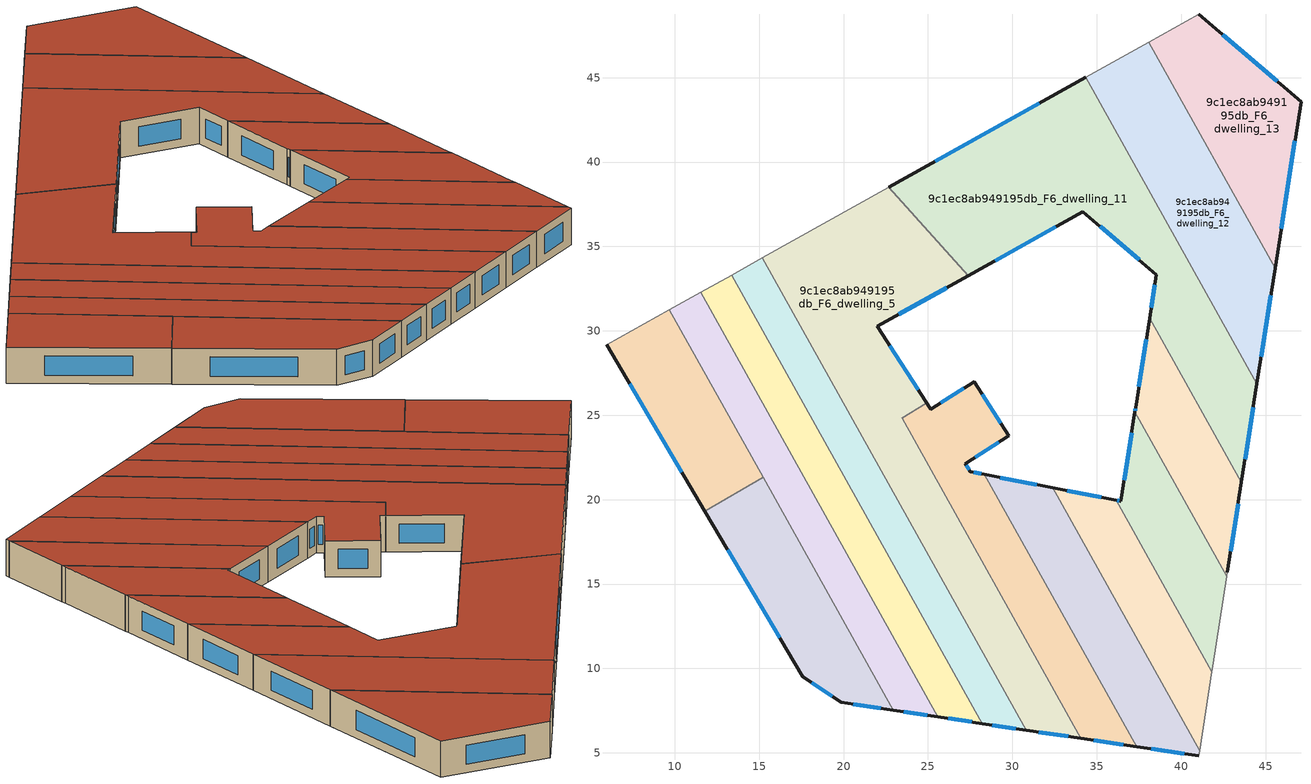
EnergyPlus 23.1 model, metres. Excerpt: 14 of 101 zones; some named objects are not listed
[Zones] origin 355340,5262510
9c1ec8ab949195db_F6_dwelling_0
 floor to 9c1ec8ab949195db_F5_dwelling_0 (EU_floor_Construction): 9.68,31.25 15.23,21.32 11.77,19.32 5.95,29.17 z18
 wall outside (EU_wall_Construction): 5.95,29.17 11.77,19.32 z18:21
 wall adiabatic (EU_wall_Construction): 9.68,31.25 5.95,29.17 z18:21
 wall to 9c1ec8ab949195db_F6_dwelling_1 (EU_wall_Construction): 11.77,19.32 15.23,21.32 z18:21
 wall to 9c1ec8ab949195db_F6_dwelling_2 (EU_wall_Construction): 15.23,21.32 9.68,31.25 z18:21
 window (EU_Window_Construction): 7.32,26.85 10.4,21.63 z18.7:20.3
 roof outside (EU_roof_Construction): 15.23,21.32 9.68,31.25 5.95,29.17 11.77,19.32 z21
9c1ec8ab949195db_F6_dwelling_1
 floor to 9c1ec8ab949195db_F5_dwelling_1 (EU_floor_Construction): 15.23,21.32 22.94,7.52 19.86,7.98 17.57,9.51 11.77,19.32 z18
 wall outside (EU_wall_Construction): 11.77,19.32 17.57,9.51 19.86,7.98 22.94,7.52 z18:21
 wall to 9c1ec8ab949195db_F6_dwelling_2 (EU_wall_Construction): 22.94,7.52 15.23,21.32 z18:21
 window (EU_Window_Construction): 20.58,7.87 22.21,7.63 / 18.11,9.15 19.32,8.34 / 13.13,17.02 16.21,11.81 z18.7:20.3
 roof outside (EU_roof_Construction): 22.94,7.52 15.23,21.32 11.77,19.32 17.57,9.51 19.86,7.98 z21
9c1ec8ab949195db_F6_dwelling_10
 floor to 9c1ec8ab949195db_F5_dwelling_10 (EU_floor_Construction): 38.13,30.76 43.57,21.01 42.74,15.7 42.7,15.46 37.26,25.2 37.3,25.44 z18
 wall outside (EU_wall_Construction): 38.13,30.76 37.3,25.44 37.26,25.2 / 42.74,15.7 43.57,21.01 z18:21
 wall to 9c1ec8ab949195db_F6_dwelling_11 (EU_wall_Construction): 43.57,21.01 38.13,30.76 z18:21
 wall adiabatic (EU_wall_Construction): 42.7,15.46 42.74,15.7 z18:21
 wall to 9c1ec8ab949195db_F6_dwelling_9 (EU_wall_Construction): 37.26,25.2 42.7,15.46 z18:21
 window (EU_Window_Construction): 37.94,29.51 37.49,26.69 / 42.94,16.95 43.38,19.77 / 37.29,25.38 37.27,25.26 z18.7:20.3
 roof outside (EU_roof_Construction): 42.74,15.7 43.57,21.01 38.13,30.76 37.3,25.44 37.26,25.2 42.7,15.46 z21
9c1ec8ab949195db_F6_dwelling_11
 floor to 9c1ec8ab949195db_F5_dwelling_11 (EU_floor_Construction): 34.34,45.02 44.48,26.85 43.57,21.01 38.13,30.76 38.53,33.32 34.18,37.06 27.37,33.26 22.68,38.51 z18
 wall outside (EU_wall_Construction): 43.57,21.01 44.48,26.85 / 27.37,33.26 34.18,37.06 38.53,33.32 38.13,30.76 / 34.34,45.02 22.68,38.51 z18:21
 wall to 9c1ec8ab949195db_F6_dwelling_12 (EU_wall_Construction): 44.48,26.85 34.34,45.02 z18:21
 wall to 9c1ec8ab949195db_F6_dwelling_5 (EU_wall_Construction): 22.68,38.51 27.37,33.26 z18:21
 window (EU_Window_Construction): 43.79,22.39 44.27,25.48 / 38.44,32.72 38.23,31.36 / 35.2,36.18 37.51,34.2 / 28.97,34.16 32.58,36.17 / 31.6,43.49 25.42,40.04 z18.7:20.3
 roof outside (EU_roof_Construction): 43.57,21.01 44.48,26.85 34.34,45.02 22.68,38.51 27.37,33.26 34.18,37.06 38.53,33.32 38.13,30.76 z21
9c1ec8ab949195db_F6_dwelling_12
 floor to 9c1ec8ab949195db_F5_dwelling_12 (EU_floor_Construction): 38.08,47.11 45.56,33.72 44.48,26.85 34.34,45.02 z18
 wall outside (EU_wall_Construction): 44.48,26.85 45.56,33.72 z18:21
 wall adiabatic (EU_wall_Construction): 38.08,47.11 34.34,45.02 z18:21
 wall to 9c1ec8ab949195db_F6_dwelling_13 (EU_wall_Construction): 45.56,33.72 38.08,47.11 z18:21
 window (EU_Window_Construction): 44.74,28.47 45.31,32.11 z18.7:20.3
 roof outside (EU_roof_Construction): 44.48,26.85 45.56,33.72 38.08,47.11 34.34,45.02 z21
9c1ec8ab949195db_F6_dwelling_13
 floor to 9c1ec8ab949195db_F5_dwelling_13 (EU_floor_Construction): 47.1,43.57 45.56,33.72 38.08,47.11 41.05,48.77 z18
 wall outside (EU_wall_Construction): 45.56,33.72 47.1,43.57 41.05,48.77 z18:21
 wall adiabatic (EU_wall_Construction): 41.05,48.77 38.08,47.11 z18:21
 window (EU_Window_Construction): 45.68,44.79 42.47,47.55 / 45.92,36.03 46.74,41.26 z18.7:20.3
 roof outside (EU_roof_Construction): 45.56,33.72 47.1,43.57 41.05,48.77 38.08,47.11 z21
9c1ec8ab949195db_F6_dwelling_2
 floor to 9c1ec8ab949195db_F5_dwelling_2 (EU_floor_Construction): 11.53,32.28 25.59,7.12 22.94,7.52 9.68,31.25 z18
 wall outside (EU_wall_Construction): 22.94,7.52 25.59,7.12 z18:21
 wall adiabatic (EU_wall_Construction): 11.53,32.28 9.68,31.25 z18:21
 wall to 9c1ec8ab949195db_F6_dwelling_3 (EU_wall_Construction): 25.59,7.12 11.53,32.28 z18:21
 window (EU_Window_Construction): 23.56,7.43 24.96,7.22 z18.7:20.3
 roof outside (EU_roof_Construction): 25.59,7.12 11.53,32.28 9.68,31.25 22.94,7.52 z21
9c1ec8ab949195db_F6_dwelling_3
 floor to 9c1ec8ab949195db_F5_dwelling_3 (EU_floor_Construction): 13.37,33.3 28.21,6.73 25.59,7.12 11.53,32.28 z18
 wall outside (EU_wall_Construction): 25.59,7.12 28.21,6.73 z18:21
 wall adiabatic (EU_wall_Construction): 13.37,33.3 11.53,32.28 z18:21
 wall to 9c1ec8ab949195db_F6_dwelling_4 (EU_wall_Construction): 28.21,6.73 13.37,33.3 z18:21
 window (EU_Window_Construction): 26.2,7.03 27.59,6.83 z18.7:20.3
 roof outside (EU_roof_Construction): 28.21,6.73 13.37,33.3 11.53,32.28 25.59,7.12 z21
9c1ec8ab949195db_F6_dwelling_4
 floor to 9c1ec8ab949195db_F5_dwelling_4 (EU_floor_Construction): 15.19,34.32 30.82,6.34 28.21,6.73 13.37,33.3 z18
 wall outside (EU_wall_Construction): 28.21,6.73 30.82,6.34 z18:21
 wall adiabatic (EU_wall_Construction): 15.19,34.32 13.37,33.3 z18:21
 wall to 9c1ec8ab949195db_F6_dwelling_5 (EU_wall_Construction): 30.82,6.34 15.19,34.32 z18:21
 window (EU_Window_Construction): 28.82,6.64 30.2,6.43 z18.7:20.3
 roof outside (EU_roof_Construction): 30.82,6.34 15.19,34.32 13.37,33.3 28.21,6.73 z21
9c1ec8ab949195db_F6_dwelling_5
 floor to 9c1ec8ab949195db_F5_dwelling_5 (EU_floor_Construction): 27.37,33.26 22.01,30.27 25.15,25.34 25.14,25.34 24.91,25.7 23.46,24.83 34.06,5.86 30.82,6.34 15.19,34.32 22.68,38.51 z18
 wall outside (EU_wall_Construction): 25.15,25.34 22.01,30.27 27.37,33.26 / 30.82,6.34 34.06,5.86 z18:21
 wall to 9c1ec8ab949195db_F6_dwelling_6 (EU_wall_Construction): 34.06,5.86 23.46,24.83 24.91,25.7 25.14,25.34 25.15,25.34 z18:21
 wall adiabatic (EU_wall_Construction): 22.68,38.51 15.19,34.32 z18:21
 window (EU_Window_Construction): 23.27,30.97 26.11,32.56 / 24.41,26.5 22.75,29.11 / 31.58,6.23 33.29,5.97 z18.7:20.3
 roof outside (EU_roof_Construction): 34.06,5.86 23.46,24.83 24.91,25.7 25.14,25.34 25.15,25.34 22.01,30.27 27.37,33.26 22.68,38.51 15.19,34.32 30.82,6.34 z21
9c1ec8ab949195db_F6_dwelling_6
 floor to 9c1ec8ab949195db_F5_dwelling_6 (EU_floor_Construction): 29.8,23.78 27.2,22.13 27.51,21.66 28.35,21.5 37.36,5.36 34.06,5.86 23.46,24.83 24.91,25.7 25.14,25.34 25.15,25.35 27.74,26.99 z18
 wall outside (EU_wall_Construction): 28.35,21.5 27.51,21.66 27.2,22.13 29.8,23.78 27.74,26.99 25.15,25.35 / 34.06,5.86 37.36,5.36 z18:21
 wall to 9c1ec8ab949195db_F6_dwelling_7 (EU_wall_Construction): 37.36,5.36 28.35,21.5 z18:21
 window (EU_Window_Construction): 29.31,24.54 28.22,26.24 / 27.81,22.52 29.19,23.4 / 27.44,21.77 27.27,22.02 / 28.15,21.53 27.7,21.62 / 34.83,5.74 36.58,5.48 / 27.13,26.61 25.76,25.73 z18.7:20.3
 roof outside (EU_roof_Construction): 37.36,5.36 28.35,21.5 27.51,21.66 27.2,22.13 29.8,23.78 27.74,26.99 25.15,25.35 25.14,25.34 24.91,25.7 23.46,24.83 34.06,5.86 z21
9c1ec8ab949195db_F6_dwelling_7
 floor to 9c1ec8ab949195db_F5_dwelling_7 (EU_floor_Construction): 32.38,20.7 41.09,5.11 41.04,4.81 37.36,5.36 28.35,21.5 z18
 wall outside (EU_wall_Construction): 32.38,20.7 28.35,21.5 / 37.36,5.36 41.04,4.81 z18:21
 wall to 9c1ec8ab949195db_F6_dwelling_8 (EU_wall_Construction): 41.09,5.11 32.38,20.7 z18:21
 wall adiabatic (EU_wall_Construction): 41.04,4.81 41.09,5.11 z18:21
 window (EU_Window_Construction): 31.43,20.89 29.29,21.31 / 38.22,5.23 40.17,4.94 z18.7:20.3
 roof outside (EU_roof_Construction): 41.04,4.81 41.09,5.11 32.38,20.7 28.35,21.5 37.36,5.36 z21
9c1ec8ab949195db_F6_dwelling_8
 floor to 9c1ec8ab949195db_F5_dwelling_8 (EU_floor_Construction): 36.15,19.96 41.82,9.8 41.09,5.11 32.38,20.7 z18
 wall outside (EU_wall_Construction): 36.15,19.96 32.38,20.7 z18:21
 wall to 9c1ec8ab949195db_F6_dwelling_9 (EU_wall_Construction): 41.82,9.8 36.15,19.96 z18:21
 wall adiabatic (EU_wall_Construction): 41.09,5.11 41.82,9.8 z18:21
 window (EU_Window_Construction): 35.26,20.14 33.26,20.53 z18.7:20.3
 roof outside (EU_roof_Construction): 41.09,5.11 41.82,9.8 36.15,19.96 32.38,20.7 z21
9c1ec8ab949195db_F6_dwelling_9
 floor to 9c1ec8ab949195db_F5_dwelling_9 (EU_floor_Construction): 37.26,25.2 42.7,15.46 41.87,10.12 41.82,9.8 36.15,19.96 36.4,19.91 36.43,19.91 z18
 wall outside (EU_wall_Construction): 37.26,25.2 36.43,19.91 36.4,19.91 36.15,19.96 z18:21
 wall adiabatic (EU_wall_Construction): 41.82,9.8 41.87,10.12 42.7,15.46 z18:21
 window (EU_Window_Construction): 37.07,23.96 36.63,21.15 / 36.34,19.92 36.21,19.95 z18.7:20.3
 roof outside (EU_roof_Construction): 41.82,9.8 41.87,10.12 42.7,15.46 37.26,25.2 36.43,19.91 36.4,19.91 36.15,19.96 z21
[Building]
EU S2 Campaign: North Axis=0; Terrain=City; Solar Distribution=FullExterior
[Site:Location]
Budapest.Ferenc.Liszt.Intl.AP: Latitude=47.437; Longitude=19.256; Time Zone=1; Elevation=185
[SizingPeriod:WeatherFileDays]
AnnualSizingPeriod: Begin Month=1; Begin Day of Month=1; End Month=12; End Day of Month=31; Day of Week for Start Day=Monday; Use Weather File Daylight Saving Period=No; Use Weather File Rain and Snow Indicators=No
[MATERIAL]
EU_InternalMass_Material: Roughness=MediumRough; Thickness=0.1; Conductivity=1; Density=1800; Specific Heat=900; Thermal Absorptance=0.9; Solar Absorptance=0.7; Visible Absorptance=0.7
[MATERIAL:NOMASS] Roughness=MediumRough; Thermal Absorptance=0.9; Solar Absorptance=0.7; Visible Absorptance=0.7
Name | Thermal Resistance
EU_wall_NoMass | 0.832559
EU_roof_NoMass | 1.39638
EU_floor_NoMass | 0.872794
[WINDOWMATERIAL:SIMPLEGLAZINGSYSTEM]
EU_Window_SimpleGlazing: UFactor=2.79869; Solar Heat Gain Coefficient=0.75; Visible Transmittance=0.75
[CONSTRUCTION]
EU_wall_Construction: EU_wall_NoMass
EU_roof_Construction: EU_roof_NoMass
EU_floor_Construction: EU_floor_NoMass
EU_Window_Construction: EU_Window_SimpleGlazing
EU_InternalMass_Construction: EU_InternalMass_Material
[ZONE] Type=1; Multiplier=1; Ceiling Height=autocalculate; Floor Area=autocalculate; Part of Total Floor Area=Yes
Name | Volume
9c1ec8ab949195db_F6_dwelling_0 | 141.468
9c1ec8ab949195db_F6_dwelling_1 | 161.924
9c1ec8ab949195db_F6_dwelling_10 | 116.154
9c1ec8ab949195db_F6_dwelling_11 | 422.124
9c1ec8ab949195db_F6_dwelling_12 | 232.449
9c1ec8ab949195db_F6_dwelling_13 | 179.593
9c1ec8ab949195db_F6_dwelling_2 | 178.001
9c1ec8ab949195db_F6_dwelling_3 | 186.416
9c1ec8ab949195db_F6_dwelling_4 | 195.538
9c1ec8ab949195db_F6_dwelling_5 | 421.514
9c1ec8ab949195db_F6_dwelling_6 | 203.584
9c1ec8ab949195db_F6_dwelling_7 | 172.406
9c1ec8ab949195db_F6_dwelling_8 | 129.595
9c1ec8ab949195db_F6_dwelling_9 | 118.302
[INTERNALMASS] Construction=EU_InternalMass_Construction
Name | Zone or ZoneList | Surface Area
9c1ec8ab949195db_F6_dwelling_0_EU_InternalMass | 9c1ec8ab949195db_F6_dwelling_0 | 47.1613
9c1ec8ab949195db_F6_dwelling_1_EU_InternalMass | 9c1ec8ab949195db_F6_dwelling_1 | 53.9777
9c1ec8ab949195db_F6_dwelling_2_EU_InternalMass | 9c1ec8ab949195db_F6_dwelling_2 | 59.3337
9c1ec8ab949195db_F6_dwelling_3_EU_InternalMass | 9c1ec8ab949195db_F6_dwelling_3 | 62.1388
9c1ec8ab949195db_F6_dwelling_4_EU_InternalMass | 9c1ec8ab949195db_F6_dwelling_4 | 65.1795
9c1ec8ab949195db_F6_dwelling_5_EU_InternalMass | 9c1ec8ab949195db_F6_dwelling_5 | 140.509
9c1ec8ab949195db_F6_dwelling_6_EU_InternalMass | 9c1ec8ab949195db_F6_dwelling_6 | 67.8803
9c1ec8ab949195db_F6_dwelling_7_EU_InternalMass | 9c1ec8ab949195db_F6_dwelling_7 | 57.4687
9c1ec8ab949195db_F6_dwelling_8_EU_InternalMass | 9c1ec8ab949195db_F6_dwelling_8 | 43.2055
9c1ec8ab949195db_F6_dwelling_9_EU_InternalMass | 9c1ec8ab949195db_F6_dwelling_9 | 39.4293
9c1ec8ab949195db_F6_dwelling_10_EU_InternalMass | 9c1ec8ab949195db_F6_dwelling_10 | 38.7166
9c1ec8ab949195db_F6_dwelling_11_EU_InternalMass | 9c1ec8ab949195db_F6_dwelling_11 | 140.706
9c1ec8ab949195db_F6_dwelling_12_EU_InternalMass | 9c1ec8ab949195db_F6_dwelling_12 | 77.4833
9c1ec8ab949195db_F6_dwelling_13_EU_InternalMass | 9c1ec8ab949195db_F6_dwelling_13 | 59.8643
[OTHEREQUIPMENT] Fuel Type=Electricity; Design Level Calculation Method=Watts/Area; Power per Zone Floor Area=1; Fraction Latent=0; Fraction Radiant=0; Fraction Lost=0; Carbon Dioxide Generation Rate=0; EndUse Subcategory=EU_Step8_InternalGains
Name | Zone or ZoneList or Space or SpaceList | Schedule
EU_Step8_InternalGain_9c1ec8ab949195db_F6_dwelling_0_f000 | 9c1ec8ab949195db_F6_dwelling_0 | EU_Step8_GainSchedule_9c1ec8ab949195db_F6_dwelling_0_f000
EU_Step8_InternalGain_9c1ec8ab949195db_F6_dwelling_1_f000 | 9c1ec8ab949195db_F6_dwelling_1 | EU_Step8_GainSchedule_9c1ec8ab949195db_F6_dwelling_1_f000
EU_Step8_InternalGain_9c1ec8ab949195db_F6_dwelling_2_f000 | 9c1ec8ab949195db_F6_dwelling_2 | EU_Step8_GainSchedule_9c1ec8ab949195db_F6_dwelling_2_f000
EU_Step8_InternalGain_9c1ec8ab949195db_F6_dwelling_3_f000 | 9c1ec8ab949195db_F6_dwelling_3 | EU_Step8_GainSchedule_9c1ec8ab949195db_F6_dwelling_3_f000
EU_Step8_InternalGain_9c1ec8ab949195db_F6_dwelling_4_f000 | 9c1ec8ab949195db_F6_dwelling_4 | EU_Step8_GainSchedule_9c1ec8ab949195db_F6_dwelling_4_f000
EU_Step8_InternalGain_9c1ec8ab949195db_F6_dwelling_5_f000 | 9c1ec8ab949195db_F6_dwelling_5 | EU_Step8_GainSchedule_9c1ec8ab949195db_F6_dwelling_5_f000
EU_Step8_InternalGain_9c1ec8ab949195db_F6_dwelling_6_f000 | 9c1ec8ab949195db_F6_dwelling_6 | EU_Step8_GainSchedule_9c1ec8ab949195db_F6_dwelling_6_f000
EU_Step8_InternalGain_9c1ec8ab949195db_F6_dwelling_7_f000 | 9c1ec8ab949195db_F6_dwelling_7 | EU_Step8_GainSchedule_9c1ec8ab949195db_F6_dwelling_7_f000
EU_Step8_InternalGain_9c1ec8ab949195db_F6_dwelling_8_f000 | 9c1ec8ab949195db_F6_dwelling_8 | EU_Step8_GainSchedule_9c1ec8ab949195db_F6_dwelling_8_f000
EU_Step8_InternalGain_9c1ec8ab949195db_F6_dwelling_9_f000 | 9c1ec8ab949195db_F6_dwelling_9 | EU_Step8_GainSchedule_9c1ec8ab949195db_F6_dwelling_9_f000
EU_Step8_InternalGain_9c1ec8ab949195db_F6_dwelling_10_f000 | 9c1ec8ab949195db_F6_dwelling_10 | EU_Step8_GainSchedule_9c1ec8ab949195db_F6_dwelling_10_f000
EU_Step8_InternalGain_9c1ec8ab949195db_F6_dwelling_11_f000 | 9c1ec8ab949195db_F6_dwelling_11 | EU_Step8_GainSchedule_9c1ec8ab949195db_F6_dwelling_11_f000
EU_Step8_InternalGain_9c1ec8ab949195db_F6_dwelling_12_f000 | 9c1ec8ab949195db_F6_dwelling_12 | EU_Step8_GainSchedule_9c1ec8ab949195db_F6_dwelling_12_f000
EU_Step8_InternalGain_9c1ec8ab949195db_F6_dwelling_13_f000 | 9c1ec8ab949195db_F6_dwelling_13 | EU_Step8_GainSchedule_9c1ec8ab949195db_F6_dwelling_13_f000
[ZONEVENTILATION:DESIGNFLOWRATE] Schedule=EU_AlwaysOn; Design Flow Rate Calculation Method=AirChanges/Hour; Air Changes per Hour=0.475469; Ventilation Type=Natural; Fan Pressure Rise=0; Fan Total Efficiency=1; Constant Term Coefficient=1; Temperature Term Coefficient=0; Velocity Term Coefficient=0; Velocity Squared Term Coefficient=0; Minimum Indoor Temperature=-100; Maximum Indoor Temperature=100; Delta Temperature=-100; Minimum Outdoor Temperature=-100; Maximum Outdoor Temperature=100; Maximum Wind Speed=40
Name | Zone or ZoneList or Space or SpaceList
EU_ConstantAir_9c1ec8ab949195db_F6_dwelling_0 | 9c1ec8ab949195db_F6_dwelling_0
EU_ConstantAir_9c1ec8ab949195db_F6_dwelling_1 | 9c1ec8ab949195db_F6_dwelling_1
EU_ConstantAir_9c1ec8ab949195db_F6_dwelling_2 | 9c1ec8ab949195db_F6_dwelling_2
EU_ConstantAir_9c1ec8ab949195db_F6_dwelling_3 | 9c1ec8ab949195db_F6_dwelling_3
EU_ConstantAir_9c1ec8ab949195db_F6_dwelling_4 | 9c1ec8ab949195db_F6_dwelling_4
EU_ConstantAir_9c1ec8ab949195db_F6_dwelling_5 | 9c1ec8ab949195db_F6_dwelling_5
EU_ConstantAir_9c1ec8ab949195db_F6_dwelling_6 | 9c1ec8ab949195db_F6_dwelling_6
EU_ConstantAir_9c1ec8ab949195db_F6_dwelling_7 | 9c1ec8ab949195db_F6_dwelling_7
EU_ConstantAir_9c1ec8ab949195db_F6_dwelling_8 | 9c1ec8ab949195db_F6_dwelling_8
EU_ConstantAir_9c1ec8ab949195db_F6_dwelling_9 | 9c1ec8ab949195db_F6_dwelling_9
EU_ConstantAir_9c1ec8ab949195db_F6_dwelling_10 | 9c1ec8ab949195db_F6_dwelling_10
EU_ConstantAir_9c1ec8ab949195db_F6_dwelling_11 | 9c1ec8ab949195db_F6_dwelling_11
EU_ConstantAir_9c1ec8ab949195db_F6_dwelling_12 | 9c1ec8ab949195db_F6_dwelling_12
EU_ConstantAir_9c1ec8ab949195db_F6_dwelling_13 | 9c1ec8ab949195db_F6_dwelling_13
[HVACTEMPLATE:ZONE:IDEALLOADSAIRSYSTEM] System Availability Schedule=EU_AlwaysOn; Maximum Heating Supply Air Temperature=50; Minimum Cooling Supply Air Temperature=13; Maximum Heating Supply Air Humidity Ratio=0.0156; Minimum Cooling Supply Air Humidity Ratio=0.0077; Heating Limit=NoLimit; Cooling Limit=NoLimit; Heating Availability Schedule=EU_AlwaysOn; Cooling Availability Schedule=EU_CoolingOff; Dehumidification Control Type=ConstantSensibleHeatRatio; Cooling Sensible Heat Ratio=0.7; Dehumidification Setpoint=60; Humidification Control Type=None; Humidification Setpoint=30; Outdoor Air Method=None; Outdoor Air Flow Rate per Person=0.00944; Outdoor Air Flow Rate per Zone Floor Area=0; Outdoor Air Flow Rate per Zone=0; Demand Controlled Ventilation Type=None; Outdoor Air Economizer Type=NoEconomizer; Heat Recovery Type=None; Sensible Heat Recovery Effectiveness=0.7; Latent Heat Recovery Effectiveness=0.65
Name | Template Thermostat
9c1ec8ab949195db_F6_dwelling_0 | EU_HeatOnly_9c1ec8ab949195db_F6_dwelling_0
9c1ec8ab949195db_F6_dwelling_1 | EU_HeatOnly_9c1ec8ab949195db_F6_dwelling_1
9c1ec8ab949195db_F6_dwelling_2 | EU_HeatOnly_9c1ec8ab949195db_F6_dwelling_2
9c1ec8ab949195db_F6_dwelling_3 | EU_HeatOnly_9c1ec8ab949195db_F6_dwelling_3
9c1ec8ab949195db_F6_dwelling_4 | EU_HeatOnly_9c1ec8ab949195db_F6_dwelling_4
9c1ec8ab949195db_F6_dwelling_5 | EU_HeatOnly_9c1ec8ab949195db_F6_dwelling_5
9c1ec8ab949195db_F6_dwelling_6 | EU_HeatOnly_9c1ec8ab949195db_F6_dwelling_6
9c1ec8ab949195db_F6_dwelling_7 | EU_HeatOnly_9c1ec8ab949195db_F6_dwelling_7
9c1ec8ab949195db_F6_dwelling_8 | EU_HeatOnly_9c1ec8ab949195db_F6_dwelling_8
9c1ec8ab949195db_F6_dwelling_9 | EU_HeatOnly_9c1ec8ab949195db_F6_dwelling_9
9c1ec8ab949195db_F6_dwelling_10 | EU_HeatOnly_9c1ec8ab949195db_F6_dwelling_10
9c1ec8ab949195db_F6_dwelling_11 | EU_HeatOnly_9c1ec8ab949195db_F6_dwelling_11
9c1ec8ab949195db_F6_dwelling_12 | EU_HeatOnly_9c1ec8ab949195db_F6_dwelling_12
9c1ec8ab949195db_F6_dwelling_13 | EU_HeatOnly_9c1ec8ab949195db_F6_dwelling_13
[SIZING:ZONE] Zone Cooling Design Supply Air Temperature Input Method=SupplyAirTemperature; Zone Cooling Design Supply Air Temperature=13; Zone Heating Design Supply Air Temperature Input Method=SupplyAirTemperature; Zone Heating Design Supply Air Temperature=50; Zone Cooling Design Supply Air Humidity Ratio=0.008; Zone Heating Design Supply Air Humidity Ratio=0.008; Cooling Design Air Flow Method=DesignDay; Cooling Design Air Flow Rate=0; Cooling Minimum Air Flow per Zone Floor Area=0.000762; Cooling Minimum Air Flow=0; Cooling Minimum Air Flow Fraction=0.2; Heating Design Air Flow Method=DesignDay; Heating Design Air Flow Rate=0; Heating Maximum Air Flow per Zone Floor Area=0.002032; Heating Maximum Air Flow=0.141576; Heating Maximum Air Flow Fraction=0.3; Account for Dedicated Outdoor Air System=No; Dedicated Outdoor Air System Control Strategy=NeutralSupplyAir; Dedicated Outdoor Air Low Setpoint Temperature for Design=autosize; Dedicated Outdoor Air High Setpoint Temperature for Design=autosize; Zone Load Sizing Method=Sensible Load Only No Latent Load; Zone Latent Cooling Design Supply Air Humidity Ratio Input Method=HumidityRatioDifference; Zone Cooling Design Supply Air Humidity Ratio Difference=0.005; Zone Latent Heating Design Supply Air Humidity Ratio Input Method=HumidityRatioDifference; Zone Humidification Design Supply Air Humidity Ratio Difference=0.005
9c1ec8ab949195db_F6_dwelling_0; 9c1ec8ab949195db_F6_dwelling_1; 9c1ec8ab949195db_F6_dwelling_2; 9c1ec8ab949195db_F6_dwelling_3; 9c1ec8ab949195db_F6_dwelling_4; 9c1ec8ab949195db_F6_dwelling_5; 9c1ec8ab949195db_F6_dwelling_6; 9c1ec8ab949195db_F6_dwelling_7; 9c1ec8ab949195db_F6_dwelling_8; 9c1ec8ab949195db_F6_dwelling_9; 9c1ec8ab949195db_F6_dwelling_10; 9c1ec8ab949195db_F6_dwelling_11; 9c1ec8ab949195db_F6_dwelling_12; 9c1ec8ab949195db_F6_dwelling_13
[SCHEDULE:CONSTANT]
Name | Hourly Value
EU_AlwaysOn | 1
EU_CoolingOff | 0
[SCHEDULE:FILE] Column Number=1; Rows to Skip at Top=0; Number of Hours of Data=8760; Column Separator=Comma; Interpolate to Timestep=No; Minutes per Item=60; Adjust Schedule for Daylight Savings=Yes
Name | File
EU_Step8_GainSchedule_9c1ec8ab949195db_F6_dwelling_0_f000 | ../../schedules/9c1ec8ab949195db/9c1ec8ab949195db_F6_dwelling_0_f000_gain.csv
EU_Step8_GainSchedule_9c1ec8ab949195db_F6_dwelling_1_f000 | ../../schedules/9c1ec8ab949195db/9c1ec8ab949195db_F6_dwelling_1_f000_gain.csv
EU_Step8_GainSchedule_9c1ec8ab949195db_F6_dwelling_2_f000 | ../../schedules/9c1ec8ab949195db/9c1ec8ab949195db_F6_dwelling_2_f000_gain.csv
EU_Step8_GainSchedule_9c1ec8ab949195db_F6_dwelling_3_f000 | ../../schedules/9c1ec8ab949195db/9c1ec8ab949195db_F6_dwelling_3_f000_gain.csv
EU_Step8_GainSchedule_9c1ec8ab949195db_F6_dwelling_4_f000 | ../../schedules/9c1ec8ab949195db/9c1ec8ab949195db_F6_dwelling_4_f000_gain.csv
EU_Step8_GainSchedule_9c1ec8ab949195db_F6_dwelling_5_f000 | ../../schedules/9c1ec8ab949195db/9c1ec8ab949195db_F6_dwelling_5_f000_gain.csv
EU_Step8_GainSchedule_9c1ec8ab949195db_F6_dwelling_6_f000 | ../../schedules/9c1ec8ab949195db/9c1ec8ab949195db_F6_dwelling_6_f000_gain.csv
EU_Step8_GainSchedule_9c1ec8ab949195db_F6_dwelling_7_f000 | ../../schedules/9c1ec8ab949195db/9c1ec8ab949195db_F6_dwelling_7_f000_gain.csv
EU_Step8_GainSchedule_9c1ec8ab949195db_F6_dwelling_8_f000 | ../../schedules/9c1ec8ab949195db/9c1ec8ab949195db_F6_dwelling_8_f000_gain.csv
EU_Step8_GainSchedule_9c1ec8ab949195db_F6_dwelling_9_f000 | ../../schedules/9c1ec8ab949195db/9c1ec8ab949195db_F6_dwelling_9_f000_gain.csv
EU_Step8_GainSchedule_9c1ec8ab949195db_F6_dwelling_10_f000 | ../../schedules/9c1ec8ab949195db/9c1ec8ab949195db_F6_dwelling_10_f000_gain.csv
EU_Step8_GainSchedule_9c1ec8ab949195db_F6_dwelling_11_f000 | ../../schedules/9c1ec8ab949195db/9c1ec8ab949195db_F6_dwelling_11_f000_gain.csv
EU_Step8_GainSchedule_9c1ec8ab949195db_F6_dwelling_12_f000 | ../../schedules/9c1ec8ab949195db/9c1ec8ab949195db_F6_dwelling_12_f000_gain.csv
EU_Step8_GainSchedule_9c1ec8ab949195db_F6_dwelling_13_f000 | ../../schedules/9c1ec8ab949195db/9c1ec8ab949195db_F6_dwelling_13_f000_gain.csv
